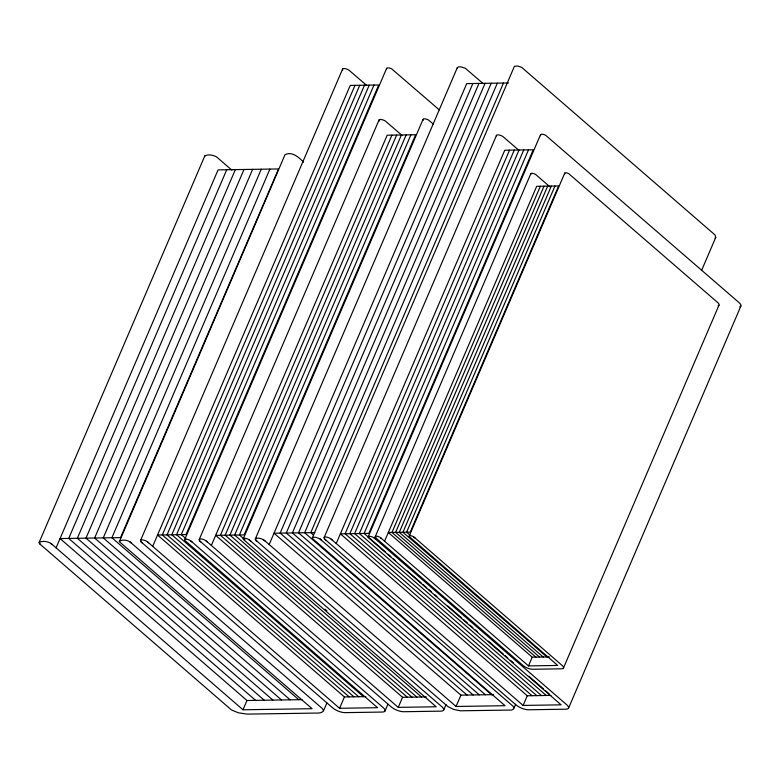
<?xml version="1.0" encoding="UTF-8"?>
<svg xmlns="http://www.w3.org/2000/svg" width="780" height="780" viewBox="0 0 780 780"><rect width="100%" height="100%" fill="white"/><g stroke="black" fill="none" stroke-linecap="round" stroke-linejoin="round"><path stroke-width="1.17" d="M39.263 543.484L231.494 709.956L238.329 712.793L247.075 714.109L316.953 713.066C319.351 713.466 325.904 711.886 322.462 708.659L129.597 541.554M231.835 170.118L216.499 156.819C213.028 155.142 208.328 153.913 204.799 155.922L39.146 542.402L40.433 544.499M204.643 156.575L204.799 155.922M255.713 540.121L447.915 706.592L453.736 709.449L460.415 710.794L509.954 710.073C512.811 710.785 515.56 707.577 512.431 705.705L319.566 538.6M701.825 269.899L715.738 237.432L715.016 234.946L521.576 67.285L517.647 65.968L514.4 66.368L312.146 538.239L505.04 705.705L456.066 706.475L263.933 539.994M56.092 547.843L218.078 169.884L278.548 168.948L120.539 537.615L60.07 538.561L246.968 700.499L302.035 699.64M226.717 169.757L68.708 538.424L255.606 700.362M235.355 169.621L77.347 538.288L264.244 700.225M243.994 169.484L85.985 538.151L272.883 700.089M252.632 169.348L94.624 538.024L281.512 699.962M261.271 169.221L103.262 537.888L290.15 699.826M269.909 169.084L111.901 537.751L298.789 699.689M50.846 543.299L242.98 709.78L312.088 708.708L119.359 541.71L284.983 154.752C291.759 150.93 299.286 157.492 303.508 162.23M140.614 540.316L342.625 69.001M152.695 546.341L350.249 85.42L378.719 84.981L186.03 534.573L157.55 535.021L344.438 696.959L365.8 696.628M354.988 85.352L162.298 534.943L349.186 696.881M359.736 85.273L167.037 534.875L353.935 696.813M364.484 85.195L171.785 534.797L358.683 696.735M369.232 85.127L176.534 534.719L363.421 696.657M373.981 85.049L181.282 534.651L185.884 538.639M184.636 539.672L386.636 68.357M199.261 539.409L379.051 119.935M211.341 545.434L387.163 135.213L415.642 134.764L244.14 534.914L215.66 535.353L402.558 697.291L426.29 696.92M391.911 135.135L220.409 535.275L407.306 697.213M396.659 135.067L225.157 535.207L412.045 697.144M401.407 134.989L229.905 535.129L416.793 697.067M406.146 134.921L234.653 535.06L421.541 696.998M410.894 134.843L239.392 534.983L244.92 539.77M243.282 538.765L423.072 119.291M256.893 541.135L255.274 539.048L457.285 67.733L458.406 66.885L460.912 66.846L465.29 68.25L483.113 83.558M269.168 544.528L466.723 83.616L508.56 82.963M472.846 83.518L280.147 533.111L467.035 695.048M478.969 83.421L286.27 533.023L473.158 694.96M485.092 83.323L292.393 532.925L479.281 694.863M491.215 83.236L298.516 532.828L485.404 694.765M497.338 83.138L304.639 532.73L491.527 694.668M503.461 83.041L310.762 532.642L313.521 535.031M242.98 709.78L246.968 700.499M324.148 537.469L496.499 135.34M336.229 543.494L504.777 150.228L533.257 149.789L368.852 533.383L340.373 533.832L527.26 695.77L550.992 695.399M509.525 150.16L345.121 533.754L532.009 695.692M514.274 150.082L349.859 533.686L536.757 695.624M519.022 150.014L354.607 533.608L541.505 695.545M523.76 149.935L359.356 533.53L546.244 695.477M528.508 149.867L364.104 533.462L385.281 551.811M368.17 536.825L540.52 134.696M375.277 536.572L530.829 173.657M384.579 541.213L536.698 186.303L558.626 185.962L410.251 532.155L388.323 532.496L532.223 657.179L549.286 656.916M540.355 186.245L391.979 532.438L535.88 657.13M544.011 186.186L395.626 532.379L539.536 657.072M547.658 186.127L399.282 532.321L543.192 657.014M323.515 710.804L326.869 702.985M551.314 186.079L402.938 532.262L546.848 656.955M554.97 186.02L406.594 532.204L410.26 535.382M409.178 536.075L564.72 173.16M147.449 541.798L339.583 708.279L344.438 696.959M384.959 711.116L387.845 704.399M206.105 540.891L398.239 707.372L402.558 697.291M443.615 710.209L446.014 704.613M456.066 706.475L460.912 695.146L493.565 694.639M380.552 537.712L528.489 665.905L532.223 657.179M513.737 708.747L515.658 704.272M330.983 538.951L523.117 705.432L527.26 695.77M563.433 668.09L718.975 305.175M568.493 708.269L740.854 306.14M312.146 538.239L313.121 537.322L315.647 537.283L319.956 538.795L321.467 540.248M255.274 539.048L256.396 538.2L258.911 538.161L261.924 538.941L265.102 541.008M715.738 237.432L714.987 238.124M119.34 541.232C122.869 539.126 128.797 540.111 131.498 543.202M39.146 542.402C43.075 540.394 48.74 541.466 52.026 544.323M314.837 532.574L274.024 533.208L460.912 695.146M528.489 665.905L557.729 665.447L409.13 536.494A3.315 1.248 23.2 0 1 413.02 536.435L415.116 538.063M339.583 708.279L377.559 707.694L184.577 540.218A4.3 1.628 23.2 0 1 189.628 540.14L192.358 542.256M398.239 707.372L436.205 706.777L243.224 539.312A4.3 1.628 23.2 0 1 248.274 539.233L251.004 541.34M523.117 705.432L561.093 704.837L368.111 537.371A4.3 1.628 23.2 0 1 373.162 537.293L375.892 539.399M376.545 538.571L375.365 537.459A3.569 1.345 23.2 0 1 376.331 536.221A3.569 1.345 23.2 0 1 380.075 537.391L381.449 538.492M325.796 540.062L324.256 538.619A4.631 1.755 23.2 0 1 325.514 537.01A4.631 1.755 23.2 0 1 330.379 538.532L332.163 539.965M200.909 542.002L199.368 540.559A4.631 1.755 23.2 0 1 200.626 538.951A4.631 1.755 23.2 0 1 205.491 540.472L207.275 541.905M142.262 542.919L140.722 541.476A4.631 1.755 23.2 0 1 141.98 539.867A4.631 1.755 23.2 0 1 146.845 541.379L148.629 542.822M518.681 150.111L502.729 136.403A4.631 1.755 23.2 0 0 498.391 134.901A4.631 1.755 23.2 0 0 496.363 135.857M550.192 187.024L535.616 174.476A3.569 1.345 23.2 0 0 531.872 173.306A3.569 1.345 23.2 0 0 530.907 174.544M439.296 109.873L391.628 68.825A4.3 1.628 23.2 0 0 386.578 68.903M433.485 124.205L428.064 119.759A4.3 1.628 23.2 0 0 423.014 119.837L423.267 120.315M366.639 85.371L348.845 70.064A4.631 1.755 23.2 0 0 343.98 68.542A4.631 1.755 23.2 0 0 342.732 70.161M402.148 135.505L385.281 120.997A4.631 1.755 23.2 0 0 380.416 119.477A4.631 1.755 23.2 0 0 379.158 121.095M413.654 536.796L562.156 665.467A6.23 2.35 23.2 0 1 561.532 668.811L532.672 669.259A7.361 2.779 23.2 0 1 523 665.467L375.648 537.791M373.99 537.751L566.846 704.867A8.093 3.062 23.2 0 1 566.026 709.195L528.548 709.78A9.565 3.617 23.2 0 1 515.99 704.867L324.616 539.048M388.04 554.2L390.799 556.598M393.559 558.987L395.401 560.586M407.375 570.95L421.18 582.923M423.023 584.512L426.709 587.71M428.552 589.3L431.311 591.698M434.986 594.886L436.829 596.486M447.876 606.05L461.692 618.023M463.534 619.612L467.21 622.81M469.979 625.199L472.738 627.588M475.498 629.986L477.34 631.585M488.387 641.15L503.119 653.913M504.962 655.512L507.721 657.91M510.481 660.299L513.25 662.688M528.899 676.25L543.631 689.013M545.474 690.612L549.149 693.8M249.103 539.692L441.958 706.807A8.093 3.062 23.2 0 1 441.148 711.136L403.66 711.721A9.565 3.617 23.2 0 1 391.111 706.807L199.739 540.989M325.016 609.17L326.859 610.769M190.457 540.608L383.311 707.713A8.093 3.062 23.2 0 1 382.493 712.052L345.014 712.637A9.565 3.617 23.2 0 1 332.456 707.713L141.082 541.895M564.866 173.95L564.671 173.579A3.315 1.248 23.2 0 1 568.562 173.521L717.707 302.552A6.23 2.35 23.2 0 1 718.087 305.76M540.716 135.71L540.462 135.242A4.3 1.628 23.2 0 1 545.512 135.164L739.196 302.738A8.093 3.062 23.2 0 1 739.693 306.901M457.285 67.733L457.392 68.377"/></g></svg>
